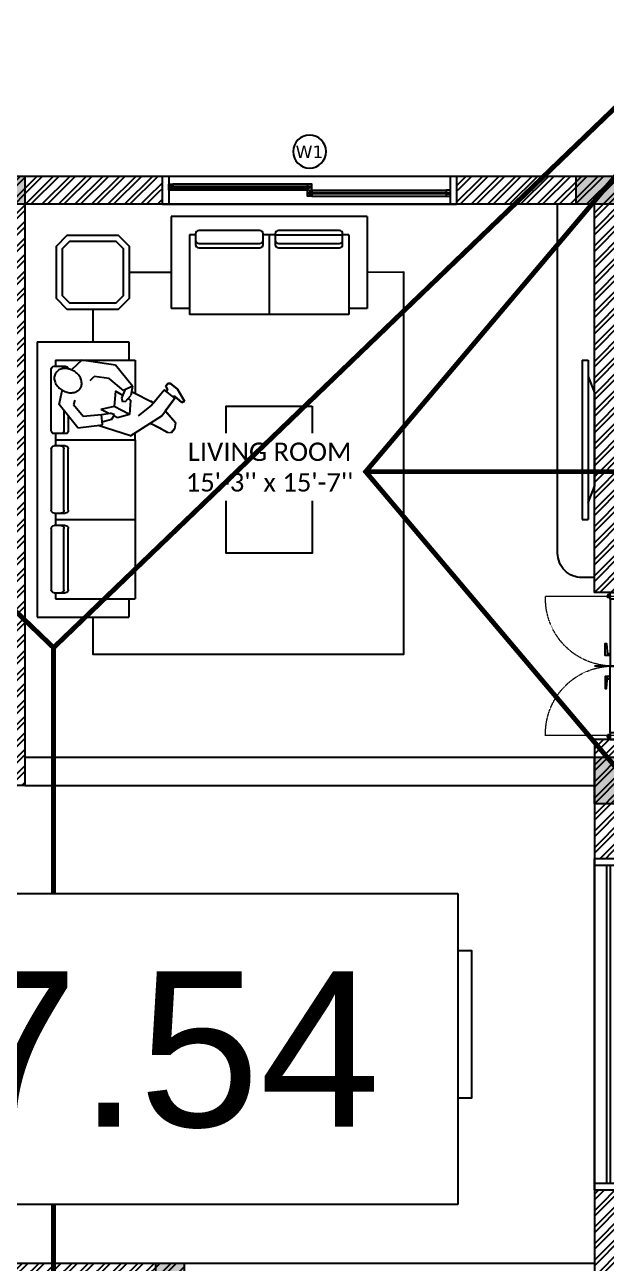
# Model space of a CAD drawing. Header units: millimetres. Extents: x -176651 to 424033, y -469666 to 486614.
# Drawn here: x 166503 to 171250, y 58050 to 68161 of the extents above; entities that cross this region are included whole.
import ezdxf
from ezdxf import colors
from ezdxf.entities.mleader import LeaderData, LeaderLine
from ezdxf.enums import TextEntityAlignment as Align
from ezdxf.math import Vec2, Vec3

# ---------------------------------------------------------------- set-up
doc = ezdxf.new("R2010")
doc.units = ezdxf.units.MM
doc.set_wipeout_variables(frame=1)
doc.linetypes.add('1625_East Villa$0$DASHED', pattern=[0.75, 0.5, -0.25])
doc.linetypes.add('1625E_Roof Plan$0$DASHED', pattern=[0.75, 0.5, -0.25])
for name, color, linetype in [('1625_East Villa$0$ad-Door', 8, 'Continuous'), ('1625_East Villa$0$ad-Elevation 10', 8, 'Continuous'), ('1625_East Villa$0$ad-Furniture', 8, 'Continuous'), ('1625_East Villa$0$ad-Glass Sectionline', 8, 'Continuous'), ('1625_East Villa$0$ad-Text main', 8, 'Continuous'), ('1625_East Villa$0$ad-Text Main_Door&window Label', 8, 'Continuous'), ('1625_East Villa$0$ad-Wall', 8, 'Continuous'), ('1625_East Villa$0$ad-Wall hatch', 8, 'Continuous'), ('1625E_Columns$0$ad-Column', 8, 'Continuous'), ('1625E_Columns$0$ad-Column Hatch', 8, 'Continuous'), ('1625E_Roof Plan$0$ad-Primary Roof', 8, 'Continuous'), ('1625E_Roof Plan$0$ad-Secondary Roof', 8, 'Continuous'), ('ad-Plinth', 8, 'Continuous'), ('Site Levels$0$ad-Lvl-Entance road', 4, 'Continuous'), ('Site Levels$0$ad-Lvl-Plinth', 30, 'Continuous')]:
    doc.layers.add(name, color=color, linetype=linetype)
doc.styles.add('1625_East Villa$0$6 U T S R N_Typical Floor Plan$0$3BHK-E(NB)$0$grid_text', font='verdana.ttf', dxfattribs={"width": 0.9})
doc.styles.add('1625_East Villa$0$New Text Style', font='arial.ttf', dxfattribs={"height": 100})
doc.styles.add('1625_East Villa$0$Standard', font='calibril.ttf')
doc.styles.add('Site Levels$0$Sections_The woods Site plan_Entrances$0$Standard', font='arial.ttf')
doc.styles.add('Site Levels$0$Standard', font='arial.ttf')

# ---------------------------------------------------------------- blocks, each defined once
blk = doc.blocks.new('A$C92fa9908')
at = {"layer": 'ad-Plinth', "ltscale": 5}
blk.add_lwpolyline([(0, 13620), (12120, 13620), (12120, 0), (0, 0), (0, 4745), (2830, 4745), (2830, 8645), (0, 8645)], close=True, dxfattribs=at)
blk = doc.blocks.new('zw$C194')
at = {"layer": 'ad-Plinth', "ltscale": 5}
blk.add_blockref('A$C92fa9908', (-32576, -375454), dxfattribs=at)
blk = doc.blocks.new('1625_East Villa$0$zw$FB80')
at = {"layer": '1625_East Villa$0$ad-Furniture', "ltscale": 0.125}
for p, q in [((-100, -1272), (-100, -2572)), ((-100, -1272), (-50, -1272)), ((-50, -1272), (-50, -2572)), ((-50, -1406), (0, -1540)), ((0, -1540), (0, -2304)), ((-50, -2438), (0, -2304)), ((-100, -2572), (-50, -2572))]:
    blk.add_line(p, q, dxfattribs=at)
blk.add_lwpolyline([(0, -3048), (-100, -3048, -0.414214), (-300, -2848), (-300, 0)], format="xyb", dxfattribs=at)
blk = doc.blocks.new('1625_East Villa$0$zw$A974')
at = {"linetype": 'Continuous'}
for points in [[(211, -300), (300, -211), (300, 211), (211, 300), (-211, 300), (-300, 211), (-300, -211), (-211, -300)], [(190, -250), (250, -190), (250, 190), (190, 250), (-190, 250), (-250, 190), (-250, -190), (-190, -250)]]:
    blk.add_lwpolyline(points, close=True, dxfattribs=at)
blk = doc.blocks.new('1625_East Villa$0$4BHK_A1$0$$0$3Chair')
for p, q in [((0, 1125), (-750, 1125)), ((-750, 1125), (-750, 975)), ((0, 1125), (0, -1125)), ((-150, 975), (-800, 975)), ((-800, 975), (-800, 700)), ((-780, 762), (-640, 933)), ((-640, 933), (-367, 974)), ((-367, 974), (-283, 897)), ((-140, 925), (-230, 925)), ((-150, 975), (-150, 925)), ((-707, 728), (-590, 826)), ((-590, 826), (-467, 840)), ((-433, 809), (-467, 840)), ((-363, 804), (-361, 813)), ((-361, 813), (-358, 822)), ((-358, 822), (-354, 830)), ((-354, 830), (-349, 838)), ((-349, 838), (-344, 847)), ((-344, 847), (-338, 854)), ((-338, 854), (-331, 862)), ((-331, 862), (-324, 869)), ((-324, 869), (-316, 875)), ((-316, 875), (-308, 881)), ((-308, 881), (-299, 887)), ((-299, 887), (-290, 892)), ((-290, 892), (-280, 896)), ((-280, 896), (-271, 900)), ((-271, 900), (-261, 902)), ((-261, 902), (-251, 905)), ((-251, 905), (-241, 906)), ((-241, 906), (-232, 907)), ((-232, 907), (-222, 906)), ((-222, 906), (-213, 906)), ((-213, 906), (-204, 904)), ((-204, 904), (-195, 902)), ((-195, 902), (-187, 899)), ((-187, 899), (-179, 895)), ((-179, 895), (-172, 891)), ((-172, 891), (-166, 885)), ((-166, 885), (-160, 880)), ((-160, 880), (-155, 874)), ((-155, 874), (-150, 867)), ((-150, 867), (-147, 860)), ((-147, 860), (-144, 852)), ((-143, 811), (-145, 802)), ((-144, 852), (-142, 844)), ((-141, 819), (-143, 811)), ((-142, 844), (-141, 836)), ((-141, 836), (-141, 828)), ((-141, 828), (-141, 819)), ((-115, 400), (-115, 900)), ((-1146, 738), (-1203, 641)), ((-1203, 641), (-1146, 738)), ((-1089, 785), (-1146, 738)), ((-1146, 738), (-1089, 785)), ((-1125, 663), (-1038, 733)), ((-1069, 785), (-1089, 785)), ((-1089, 785), (-1069, 785)), ((-1052, 761), (-1069, 785)), ((-1069, 785), (-1052, 761)), ((-1066, 734), (-1052, 761)), ((-1052, 761), (-1066, 734)), ((-1056, 719), (-1066, 734)), ((-1066, 734), (-1056, 721)), ((-1038, 733), (-1056, 719)), ((-951, 627), (-1038, 733)), ((-931, 604), (-1038, 733)), ((-948, 627), (-777, 712)), ((-780, 762), (-707, 728)), ((-780, 762), (-767, 685)), ((-693, 665), (-723, 739)), ((-701, 685), (-640, 722)), ((-640, 722), (-629, 595)), ((-365, 787), (-364, 796)), ((-365, 779), (-365, 787)), ((-364, 771), (-365, 779)), ((-364, 796), (-363, 804)), ((-362, 763), (-364, 771)), ((-359, 755), (-362, 763)), ((-355, 748), (-359, 755)), ((-351, 741), (-355, 748)), ((-346, 735), (-351, 741)), ((-340, 730), (-346, 735)), ((-333, 725), (-340, 730)), ((-326, 720), (-333, 725)), ((-319, 716), (-326, 720)), ((-310, 713), (-319, 716)), ((-302, 711), (-310, 713)), ((-293, 710), (-302, 711)), ((-283, 709), (-293, 710)), ((-274, 709), (-283, 709)), ((-264, 709), (-274, 709)), ((-254, 711), (-264, 709)), ((-245, 713), (-254, 711)), ((-235, 716), (-245, 713)), ((-225, 719), (-235, 716)), ((-216, 723), (-225, 719)), ((-207, 728), (-216, 723)), ((-198, 734), (-207, 728)), ((-182, 612), (-206, 723)), ((-190, 740), (-198, 734)), ((-182, 746), (-190, 740)), ((-175, 753), (-182, 746)), ((-168, 761), (-175, 753)), ((-162, 769), (-168, 761)), ((-156, 777), (-162, 769)), ((-152, 785), (-156, 777)), ((-148, 794), (-152, 785)), ((-145, 802), (-148, 794)), ((-1203, 641), (-1182, 630)), ((-1182, 630), (-1203, 641)), ((-1182, 630), (-1122, 681)), ((-1142, 664), (-1182, 630)), ((-1122, 681), (-1142, 664)), ((-1109, 676), (-1125, 663)), ((-1125, 663), (-1047, 558)), ((-1018, 520), (-1125, 663)), ((-1122, 681), (-1109, 676)), ((-1106, 674), (-1122, 681)), ((-925, 642), (-951, 627)), ((-723, 638), (-767, 685)), ((-763, 648), (-744, 660)), ((-763, 648), (-756, 531)), ((-723, 638), (-700, 635)), ((-700, 635), (-693, 665)), ((-299, 612), (-376, 518)), ((-332, 421), (-182, 612)), ((-309, 649), (-299, 612)), ((-1130, 462), (-1045, 560)), ((-1047, 558), (-1130, 462)), ((-763, 357), (-1018, 520)), ((-931, 604), (-827, 521)), ((-756, 531), (-629, 595)), ((-756, 531), (-656, 504)), ((-656, 504), (-627, 519)), ((-633, 528), (-599, 541)), ((-609, 491), (-633, 528)), ((-629, 595), (-522, 572)), ((-525, 531), (-599, 541)), ((-586, 539), (-522, 572)), ((-535, 447), (-525, 531)), ((-376, 518), (-525, 531)), ((-255, 519), (-255, 400)), ((-220, 564), (-220, 400)), ((-1130, 462), (-1122, 413)), ((-1130, 462), (-1122, 413)), ((-1122, 413), (-1098, 383)), ((-1098, 383), (-1122, 413)), ((-1075, 379), (-938, 453)), ((-1019, 411), (-1075, 379)), ((-1019, 411), (-938, 453)), ((-938, 453), (-925, 450)), ((-763, 357), (-499, 441)), ((-609, 491), (-532, 467)), ((-332, 421), (-535, 447)), ((-1098, 383), (-1075, 379)), ((-1075, 379), (-1098, 383)), ((-150, 325), (-800, 325)), ((-800, 325), (-800, -325)), ((-230, 375), (-140, 375)), ((-150, 375), (-150, 275)), ((-255, -250), (-255, 250)), ((-230, 275), (-140, 275)), ((-220, -250), (-220, 250)), ((-115, 250), (-115, -250)), ((-140, -275), (-230, -275)), ((-150, -275), (-150, -375)), ((-150, -325), (-800, -325)), ((-255, -900), (-255, -400)), ((-230, -375), (-140, -375)), ((-220, -900), (-220, -400)), ((-115, -400), (-115, -900)), ((-150, -975), (-800, -975)), ((-750, -975), (-750, -1125)), ((-140, -925), (-230, -925)), ((-150, -925), (-150, -975)), ((0, -1125), (-750, -1125))]:
    blk.add_line(p, q)
for points in [[(-800, 325), (-800, 380)], [(-800, -325), (-800, -975)]]:
    blk.add_lwpolyline(points)
for centre, start, end in [((-230, 900), 90, 171.3158), ((-195, 900), 90, 165.5805), ((-140, 900), 0, 90), ((-230, 400), 180, 270), ((-195, 400), 180, 270), ((-140, 400), 270, 0), ((-230, 250), 90, 180), ((-195, 250), 90, 180), ((-140, 250), 0, 90), ((-230, -250), 180, 270), ((-195, -250), 180, 270), ((-140, -250), 270, 0), ((-230, -400), 90, 180), ((-195, -400), 90, 180), ((-140, -400), 0, 90), ((-230, -900), 180, 270), ((-195, -900), 180, 270), ((-140, -900), 270, 0)]:
    blk.add_arc(centre, 25, start, end)
blk = doc.blocks.new('1625_East Villa$0$ad_Sofa 2 seaters')
for p, q in [((0, 800), (750, 800)), ((0, 800), (0, -800)), ((750, 800), (750, 650)), ((150, 650), (800, 650)), ((150, 650), (150, 600)), ((800, 650), (800, -650)), ((115, 575), (115, 75)), ((230, 600), (140, 600)), ((150, 50), (150, 600)), ((220, 75), (220, 575)), ((255, 75), (255, 575)), ((140, 50), (230, 50)), ((150, 50), (150, -50)), ((150, 0), (800, 0)), ((150, 0), (800, 0)), ((115, -75), (115, -575)), ((230, -50), (140, -50)), ((220, -575), (220, -75)), ((255, -575), (255, -75)), ((140, -600), (230, -600)), ((150, -600), (150, -650)), ((150, -650), (800, -650)), ((750, -650), (750, -800)), ((0, -800), (750, -800))]:
    blk.add_line(p, q)
for centre, start, end in [((140, 575), 90, 180), ((195, 575), 0, 90), ((230, 575), 0, 90), ((140, 75), 180, 270), ((195, 75), 270, 0), ((230, 75), 270, 0), ((140, -75), 90, 180), ((195, -75), 0, 90), ((230, -75), 0, 90), ((140, -575), 180, 270), ((195, -575), 270, 0), ((230, -575), 270, 0)]:
    blk.add_arc(centre, 25, start, end)
blk = doc.blocks.new('1625_East Villa$0$zw$BD1E')
at = {"layer": '1625_East Villa$0$ad-Furniture'}
for points in [[(555, -3373), (555, -3673), (3095, -3673), (3095, -555), (2795, -556)], [(855, -555), (1195, -555)], [(555, -855), (555, -1122)]]:
    blk.add_lwpolyline(points, dxfattribs=at)
blk.add_lwpolyline([(2345, -1647), (2345, -2847), (1645, -2847), (1645, -1647)], close=True, dxfattribs=at)
for name, p, rotation in [('1625_East Villa$0$ad_Sofa 2 seaters', (1995, -100), 270.0000000000001), ('1625_East Villa$0$zw$A974', (555, -555), 180)]:
    blk.add_blockref(name, p, dxfattribs=dict(at, rotation=rotation))
at = {"layer": '1625_East Villa$0$ad-Furniture', "xscale": -1}
blk.add_blockref('1625_East Villa$0$4BHK_A1$0$$0$3Chair', (100, -2247), dxfattribs=at)
blk = doc.blocks.new('1625_East Villa$0$zw$140E')
at = {"layer": '1625_East Villa$0$ad-Furniture', "linetype": 'ByBlock'}
for p, q in [((-293, 182), (-294, 163)), ((-259, 194), (-293, 182)), ((-283, 180), (-283, 180)), ((-223, 225), (-259, 194)), ((-212, 242), (-223, 225)), ((-183, 246), (-214, 223)), ((-188, 256), (-212, 242)), ((-155, 289), (-188, 256)), ((-164, 242), (-161, 204)), ((-142, 246), (-155, 289)), ((-136, 237), (-142, 246)), ((-112, 210), (-136, 237)), ((-88, 177), (-112, 210)), ((-66, 144), (-88, 177)), ((-402, 118), (-435, 104)), ((-435, 104), (-427, 85)), ((-435, 104), (-435, 104)), ((-427, 85), (-413, 61)), ((-413, 61), (-404, 61)), ((-404, 61), (-397, 49)), ((-383, 123), (-402, 118)), ((-397, 49), (-389, 37)), ((-389, 37), (-375, 16)), ((-370, 130), (-383, 123)), ((-375, 16), (-370, -5)), ((-375, 16), (-375, 16)), ((-350, 137), (-370, 130)), ((-318, 149), (-350, 137)), ((-350, 137), (-302, 125)), ((-294, 163), (-318, 149)), ((-318, 149), (-309, 147)), ((-309, 147), (-290, 142)), ((-302, 125), (-293, 132)), ((-245, 75), (-280, 92)), ((-217, 77), (-245, 75)), ((-245, 75), (-212, 49)), ((-193, 54), (-217, 77)), ((-212, 49), (-198, 37)), ((-198, 37), (-176, 1)), ((-133, 14), (-193, 54)), ((-176, 1), (-169, -10)), ((-28, 96), (-66, 144)), ((-17, 18), (-52, 35)), ((0, 4), (-43, -15)), ((-17, 56), (-28, 96)), ((-19, 47), (-17, 56)), ((-12, 37), (-19, 47)), ((21, 18), (-12, 37)), ((-12, -13), (30, 9)), ((30, 9), (21, 18)), ((-370, -5), (-347, -29)), ((-347, -29), (-340, -51)), ((-347, -29), (-347, -29)), ((-340, -51), (-332, -58)), ((-332, -58), (-326, -69)), ((-326, -69), (-312, -93)), ((-312, -93), (-297, -115)), ((-297, -115), (-290, -126)), ((-290, -126), (-250, -174)), ((-250, -174), (-237, -157)), ((-237, -157), (-226, -150)), ((-226, -150), (-204, -134)), ((-204, -134), (-183, -119)), ((-183, -119), (-176, -93)), ((-183, -119), (-166, -96)), ((-176, -93), (-174, -74)), ((-174, -74), (-160, -58)), ((-166, -96), (-155, -77)), ((-141, -62), (-155, -77)), ((-155, -77), (-123, -74)), ((-126, -46), (-141, -62)), ((-123, -74), (-112, -67)), ((-112, -67), (-98, -43)), ((-98, -43), (-55, -24)), ((-55, -24), (-12, -13))]:
    blk.add_line(p, q, dxfattribs=at)
blk = doc.blocks.new('1625_East Villa$0$zw$B417')
at = {"layer": '1625_East Villa$0$ad-Furniture', "lineweight": 5, "ltscale": 1.8, "transparency": 33554559}
h = blk.add_hatch(color=33, dxfattribs=at)
h.dxf.hatch_style = 1
h.set_gradient(color1=(204, 153, 102), color2=(153, 114, 0), tint=0.11)
h.paths.add_polyline_path([(-640, 300), (-700, 300), (-700, -300), (-640, -300)])
h = blk.add_hatch(color=33, dxfattribs=at)
h.dxf.hatch_style = 1
h.set_gradient(color1=(204, 153, 102), color2=(153, 114, 0), tint=0.11)
h.paths.add_polyline_path([(640, 300), (-640, 300), (-640, 254), (-630, 254), (-630, 290), (630, 290), (630, 254), (640, 254)])
h.paths.add_polyline_path([(-630, 228), (-640, 228), (-640, -228), (-630, -228)])
h.paths.add_polyline_path([(-630, -254), (-640, -254), (-640, -300), (640, -300), (640, -254), (630, -254), (630, -290), (-630, -290)])
h.paths.add_polyline_path([(640, 228), (630, 228), (630, -228), (640, -228)])
h = blk.add_hatch(color=33, dxfattribs=at)
h.dxf.hatch_style = 1
h.set_gradient(color1=(204, 153, 102), color2=(153, 114, 0), tint=1)
h.paths.add_polyline_path([(630, 228), (615, 228), (615, 254), (630, 254), (630, 290), (-630, 290), (-630, 254), (-615, 254), (-615, 228), (-630, 228), (-630, -228), (-615, -228), (-615, -254), (-630, -254), (-630, -290), (630, -290), (630, -254), (615, -254), (615, -228), (630, -228)])
at = {"layer": '1625_East Villa$0$ad-Furniture', "lineweight": 5, "ltscale": 0.1, "transparency": 33554585}
h = blk.add_hatch(dxfattribs=at)
h.set_pattern_fill('ANSI36', color=33, scale=150)
h.set_pattern_definition([(45, (-630, -90), (9.9437, 36.4602), [46.875, -9.375, 0, -9.375])])
h.paths.add_polyline_path([(-630, -228), (-615, -228), (-615, -254), (-630, -254), (-630, -290), (630, -290), (630, -54), (615, -54), (615, -28), (630, -28), (630, 228), (615, 228), (615, 254), (630, 254), (630, 290), (-630, 290), (-630, 254), (-615, 254), (-615, 228), (-630, 228)])
at = {"layer": '1625_East Villa$0$ad-Furniture', "lineweight": 5, "ltscale": 1.8, "transparency": 33554559}
h = blk.add_hatch(color=33, dxfattribs=at)
h.dxf.hatch_style = 1
h.set_gradient(color1=(204, 153, 102), color2=(153, 114, 0), tint=0.11)
h.paths.add_polyline_path([(700, 300), (640, 300), (640, -300), (700, -300)])
at = {"layer": '1625_East Villa$0$ad-Furniture', "lineweight": 13, "ltscale": 1.8}
for p, q in [((-700, 300), (-700, -300)), ((700, 300), (-700, 300)), ((-640, 300), (-640, -300)), ((640, -300), (640, 300)), ((700, -300), (700, 300)), ((-700, -300), (700, -300))]:
    blk.add_line(p, q, dxfattribs=at)
at = {"layer": '1625_East Villa$0$ad-Furniture', "lineweight": 5, "ltscale": 1.8}
for points in [[(-640, 254), (-615, 254), (-615, 228), (-640, 228)], [(640, 254), (615, 254), (615, 228), (640, 228)], [(-640, -254), (-615, -254), (-615, -228), (-640, -228)], [(640, -254), (615, -254), (615, -228), (640, -228)]]:
    blk.add_lwpolyline(points, close=True, dxfattribs=at)
for points in [[(630, 254), (630, 290), (-630, 290), (-630, 254)], [(-630, 228), (-630, -228)], [(630, -228), (630, 228)], [(-630, -254), (-630, -290), (630, -290), (630, -254)]]:
    blk.add_lwpolyline(points, dxfattribs=at)
for centre in [(-627, 241), (627, 241), (-627, -241), (627, -241)]:
    blk.add_circle(centre, 8.08, dxfattribs=at)
at = {"layer": '1625_East Villa$0$ad-Furniture', "xscale": 0.5837352507875139, "yscale": 0.5837352507875139, "zscale": 0.5837352507875139, "rotation": 350.4651055958084}
for p in [(-220, -176), (461, -203), (-355, -212), (552, -226)]:
    blk.add_blockref('1625_East Villa$0$zw$140E', p, dxfattribs=at)
at = {"layer": '1625_East Villa$0$ad-Furniture', "insert": (44, -10), "char_height": 50, "width": 284.46, "attachment_point": 5, "rotation": 270, "style": '1625_East Villa$0$Standard'}
blk.add_mtext('SWING', dxfattribs=at)
blk = doc.blocks.new('1625_East Villa$0$$0$Chair')
for p, q in [((200, 238), (0, 238)), ((0, 238), (0, -237)), ((200, -237), (200, 238)), ((152, 190), (0, 190)), ((152, -190), (152, 190)), ((0, -190), (152, -190)), ((0, -237), (200, -237))]:
    blk.add_line(p, q)
blk = doc.blocks.new('1625_East Villa$0$$0$D.Table')
at = {"layer": '1625_East Villa$0$ad-Furniture'}
blk.add_lwpolyline([(-1062, 600), (1062, 600), (1062, -600), (-1062, -600)], close=True, dxfattribs=at)
at = {"layer": '1625_East Villa$0$ad-Furniture', "xscale": -1}
for p, rotation in [((-625, 600), 270), ((0, -600), 89.99999999999993), ((625, -600), 89.99999999999993)]:
    blk.add_blockref('1625_East Villa$0$$0$Chair', p, dxfattribs=dict(at, rotation=rotation))
at = {"layer": '1625_East Villa$0$ad-Furniture'}
for p, rotation in [((0, 600), 90), ((625, 600), 90), ((-625, -600), 270)]:
    blk.add_blockref('1625_East Villa$0$$0$Chair', p, dxfattribs=dict(at, rotation=rotation))
blk = doc.blocks.new('1625_East Villa$0$zw$D46D')
at = {"layer": '1625_East Villa$0$ad-Furniture', "linetype": '1625_East Villa$0$DASHED'}
for points in [[(7240, 8875), (11890, 8875)], [(7240, 8645), (11890, 8645)], [(8540, 4745), (11890, 4745)]]:
    blk.add_lwpolyline(points, dxfattribs=at)
at = {"layer": '1625_East Villa$0$ad-Furniture'}
for name, p in [('1625_East Villa$0$zw$FB80', (11890, 13390)), ('1625_East Villa$0$zw$BD1E', (7240, 13390))]:
    blk.add_blockref(name, p, dxfattribs=at)
at = {"layer": '1625_East Villa$0$ad-Furniture', "xscale": -1, "rotation": 180}
blk.add_blockref('1625_East Villa$0$$0$D.Table', (9827, 6695), dxfattribs=at)
at = {"layer": '1625_East Villa$0$ad-Furniture', "rotation": 90}
blk.add_blockref('1625_East Villa$0$zw$B417', (7275, 6695), dxfattribs=at)
blk = doc.blocks.new('1625_East Villa$0$6 U T S R N_Typical Floor Plan$0$ad_Window Tag')
blk.add_circle((0, 0), 150)
at = {"style": '1625_East Villa$0$6 U T S R N_Typical Floor Plan$0$3BHK-E(NB)$0$grid_text', "width": 0.9}
blk.add_attdef('D1', text='', height=125, dxfattribs=at).set_placement((0, 0), align=Align.MIDDLE_CENTER)
blk = doc.blocks.new('1625_East Villa$0$zw$3849')
at = {"layer": '1625_East Villa$0$ad-Text Main_Door&window Label'}
ref = blk.add_blockref('1625_East Villa$0$6 U T S R N_Typical Floor Plan$0$ad_Window Tag', (9565, 13820), dxfattribs=dict(at, xscale=-0.9, yscale=0.9, zscale=0.9))
ref.add_attrib('D1', 'W1', dxfattribs={"height": 101.2, "rotation": 1800, "style": '1625_East Villa$0$6 U T S R N_Typical Floor Plan$0$3BHK-E(NB)$0$grid_text'}).set_placement((9564, 13818), align=Align.MIDDLE_CENTER)
at = {"layer": '1625_East Villa$0$ad-Text main', "char_height": 150, "width": 1741.29, "attachment_point": 5, "style": '1625_East Villa$0$Standard', "bg_fill": 2}
for s, insert in [("LIVING ROOM\\P15'-3'' x 15'-7''", (9239, 11244)), ("DINING\\P15'-3'' x 12'-10''", (9825, 6688))]:
    blk.add_mtext(s, dxfattribs=dict(at, insert=insert))
blk = doc.blocks.new('1625_East Villa$0$zw$7F57')
at = {"layer": '1625_East Villa$0$ad-Text main', "insert": (294, 7), "char_height": 80, "width": 631.6, "attachment_point": 5, "rotation": 90, "style": '1625_East Villa$0$Standard'}
blk.add_mtext('JAALI WALL', dxfattribs=at)
blk.add_wipeout([(230, 1350), (230, -1350), (0, -1350), (0, 1350)]).dxf.layer = '1625_East Villa$0$ad-Elevation 10'
at = {"layer": '1625_East Villa$0$ad-Elevation 10'}
for points in [[(0, 1300), (230, 1300), (230, 1350), (0, 1350)], [(0, -1300), (0, -1350), (230, -1350), (230, -1300)]]:
    blk.add_lwpolyline(points, close=True, dxfattribs=at)
for points in [[(0, -1350), (0, 1350)], [(230, -1350), (230, 1350)], [(100, 1300), (100, -1300)], [(130, 1300), (130, -1300)]]:
    blk.add_lwpolyline(points, dxfattribs=at)
blk = doc.blocks.new('*U174')
for p, q in [((28, -131), (28, -94)), ((496, -27), (496, -50)), ((496, -123), (496, -100)), ((704, -27), (704, -50)), ((704, -123), (704, -100)), ((1172, -131), (1172, -94)), ((9, -112), (46, -112)), ((1191, -112), (1154, -112))]:
    blk.add_line(p, q)
at = {"color": 8, "lineweight": 0}
for p, q in [((32, -57), (32, -629)), ((1168, -57), (1168, -629))]:
    blk.add_line(p, q, dxfattribs=at)
for points in [[(55, -100), (0, -100), (0, 0), (75, 0), (75, -50), (55, -50)], [(1145, -100), (1200, -100), (1200, 0), (1125, 0), (1125, -50), (1145, -50)], [(55, -100), (600, -100), (600, -50), (55, -50)], [(1145, -100), (600, -100), (600, -50), (1145, -50)]]:
    blk.add_lwpolyline(points, close=True)
for points in [[(514, -50), (514, -7), (416, -7), (416, -19), (514, -28)], [(514, -100), (514, -143), (416, -143), (416, -131), (514, -122)], [(686, -50), (686, -7), (784, -7), (784, -19), (686, -28)], [(686, -100), (686, -143), (784, -143), (784, -131), (686, -122)]]:
    blk.add_lwpolyline(points)
for centre in [(28, -112), (1172, -112)]:
    blk.add_circle(centre, 12.3)
at = {"color": 8, "linetype": '1625_East Villa$0$DASHED', "lineweight": 0}
for centre, start, end in [((49, -78), 268.1881, 1.8119), ((1151, -78), 178.1881, 271.8119)]:
    blk.add_arc(centre, 551, start, end, dxfattribs=at)
at = {"layer": '1625_East Villa$0$ad-Text Main_Door&window Label'}
blk.add_line((600, 125), (600, -230), dxfattribs=at)
blk.add_circle((600, 245), 120, dxfattribs=at)
at = {"layer": '1625_East Villa$0$ad-Text Main_Door&window Label', "style": '1625_East Villa$0$New Text Style'}
blk.add_attdef('D1', text='', height=100, dxfattribs=at).set_placement((600, 245), align=Align.MIDDLE_CENTER)
blk = doc.blocks.new('1625_East Villa$0$$ZCDB_AUDIT_GENERATED_C77D')
blk.add_wipeout([(0, 230), (2400, 230), (2400, 0), (0, 0)]).dxf.layer = '1625_East Villa$0$ad-Elevation 10'
at = {"layer": '1625_East Villa$0$ad-Elevation 10'}
for points in [[(2400, 230), (0, 230)], [(2400, 0), (0, 0)]]:
    blk.add_lwpolyline(points, dxfattribs=at)
for points in [[(50, 0), (50, 230), (0, 230), (0, 0)], [(2350, 0), (2400, 0), (2400, 230), (2350, 230)], [(85, 83), (85, 65), (50, 65), (50, 115), (85, 115), (85, 97), (63, 97), (63, 83)], [(1217.5, 133), (1217.5, 115), (1182.5, 115), (1182.5, 165), (1217.5, 165), (1217.5, 147), (1195.5, 147), (1195.5, 133)], [(1182.5, 83), (1182.5, 65), (1217.5, 65), (1217.5, 115), (1182.5, 115), (1182.5, 97), (1204.5, 97), (1204.5, 83)], [(2315, 133), (2315, 115), (2350, 115), (2350, 165), (2315, 165), (2315, 147), (2337, 147), (2337, 133)]]:
    blk.add_lwpolyline(points, close=True, dxfattribs=at)
at = {"layer": '1625_East Villa$0$ad-Glass Sectionline'}
for points in [[(1182.5, 115), (85, 115)], [(1217.5, 165), (2315, 165)], [(1217.5, 115), (2315, 115)], [(1182.5, 65), (85, 65)]]:
    blk.add_lwpolyline(points, dxfattribs=at)
for points in [[(1200, 145), (2335, 145), (2335, 135), (1200, 135)], [(1200, 95), (65, 95), (65, 85), (1200, 85)]]:
    blk.add_lwpolyline(points, close=True, dxfattribs=at)
blk = doc.blocks.new('*U168')
blk.add_blockref('1625_East Villa$0$$ZCDB_AUDIT_GENERATED_C77D', (0, 0))
blk = doc.blocks.new('1625_East Villa$0$zw$42B5')
at = {"layer": '1625_East Villa$0$ad-Wall hatch', "transparency": 33554610}
h = blk.add_hatch(dxfattribs=at)
h.set_pattern_fill('ANSI32', color=256, scale=10)
h.set_pattern_definition([(45, (-1040635.14, 674820.02), (-67.351921, 67.351921), []), (45, (-1040590.24, 674820.02), (-67.351921, 67.351921), [])])
h.paths.add_polyline_path([(12120, 13620), (12120, 10220), (11890, 10220), (11890, 13390), (7240, 13390), (7240, 8645), (4245, 8645), (4245, 8875), (4445, 8875), (4445, 9370), (4560, 9370), (4560, 8760), (7010, 8760), (7010, 10500), (6360, 10500), (6360, 10615), (7010, 10615), (7010, 13390), (4560, 13390), (4560, 10615), (5560, 10615), (5560, 10500), (4445, 10500), (4445, 13390), (230, 13390), (230, 8875), (3345, 8875), (3345, 8645), (3060, 8645), (3060, 4745), (3345, 4745), (3345, 4515), (230, 4515), (230, 230), (4995, 230), (4995, 3130), (6060, 3130), (6060, 3015), (5110, 3015), (5110, 230), (8310, 230), (8310, 3015), (6860, 3015), (6860, 3130), (8310, 3130), (8310, 4630), (5110, 4630), (5110, 3930), (4995, 3930), (4995, 4515), (4245, 4515), (4245, 4745), (8540, 4745), (8540, 230), (9240, 230), (9240, 0), (0, 0), (0, 4745), (2830, 4745), (2830, 8645), (0, 8645), (0, 13620)])
h = blk.add_hatch(dxfattribs=at)
h.set_pattern_fill('ANSI32', color=256, scale=10)
h.set_pattern_definition([(45, (411299.33, 102900.03), (-67.35192, 67.35192), []), (45, (411344.235, 102900.03), (-67.35192, 67.35192), [])])
h.paths.add_polyline_path([(12120, 0), (12120, 9020), (11890, 9020), (11890, 230), (10090, 230), (10090, 0)])
at = {"layer": '1625_East Villa$0$ad-Door', "ltscale": 5}
ref = blk.add_blockref('*U174', (12120, 9020), dxfattribs=dict(at, xscale=-1, rotation=270))
ref.add_attrib('D1', 'MD', dxfattribs={"layer": '1625_East Villa$0$ad-Text Main_Door&window Label', "height": 100, "rotation": 1170, "style": '1625_East Villa$0$New Text Style'}).set_placement((12365, 9620), align=Align.MIDDLE_CENTER)
at = {"xscale": -1}
blk.add_blockref('*U168', (10765, 13390), dxfattribs=at)
blk.add_blockref('1625_East Villa$0$zw$7F57', (11890, 6695))
at = {"layer": '1625_East Villa$0$ad-Wall'}
for points in [[(12120, 10220), (11890, 10220), (11890, 13390), (7240, 13390), (7240, 8645), (4245, 8645)], [(4245, 4515), (4245, 4745), (8540, 4745), (8540, 230)], [(0, 0), (0, 4745), (2830, 4745), (2830, 8645), (0, 8645), (0, 13620), (12120, 13620)]]:
    blk.add_lwpolyline(points, dxfattribs=at)
blk.add_lwpolyline([(12120, 0), (12120, 9020), (11890, 9020), (11890, 230), (10090, 230), (10090, 0)], close=True, dxfattribs=at)
blk = doc.blocks.new('1625E_Roof Plan')
at = {"layer": '1625E_Roof Plan$0$ad-Primary Roof', "linetype": '1625E_Roof Plan$0$DASHED', "ltscale": 2, "const_width": 40}
blk.add_lwpolyline([(12570, 14670), (2380, 14670), (7475, 9770)], close=True, dxfattribs=at)
blk.add_lwpolyline([(7475, 9770), (7475, 2255)], dxfattribs=at)
at = {"layer": '1625E_Roof Plan$0$ad-Secondary Roof', "linetype": '1625E_Roof Plan$0$DASHED', "ltscale": 2, "const_width": 40}
blk.add_lwpolyline([(12570, 8195), (10023, 11207), (12570, 14220), (13950, 14220), (13950, 8195)], close=True, dxfattribs=at)
blk.add_lwpolyline([(13138, 11207), (10023, 11207)], dxfattribs=at)
blk = doc.blocks.new('1625E_Columns$0$zw$6AA0')
at = {"layer": '1625E_Columns$0$ad-Column Hatch', "transparency": 33554687}
h = blk.add_hatch(color=256, dxfattribs=at)
h.dxf.hatch_style = 1
h.paths.add_polyline_path([(0, -230), (380, -230), (380, 0), (0, 0)])
at = {"layer": '1625E_Columns$0$ad-Column'}
blk.add_lwpolyline([(0, -230), (380, -230), (380, 0), (0, 0)], close=True, dxfattribs=at)
blk = doc.blocks.new('1625E_Columns')
at = {"layer": '1625E_Columns$0$ad-Column'}
for p, xscale, rotation in [((7240, 13620), -1, 359.9999999999997), ((12120, 13620), -1, 359.9999999999997), ((11890, 8875), -1.000000000000001, 90), ((8310, 4745), -1.000000000000001, 90)]:
    blk.add_blockref('1625E_Columns$0$zw$6AA0', p, dxfattribs=dict(at, xscale=xscale, rotation=rotation))
blk = doc.blocks.new('1625_East Villa')
at = {"layer": '1625_East Villa$0$ad-Furniture'}
blk.add_blockref('1625_East Villa$0$zw$D46D', (0, 0), dxfattribs=at)
at = {"layer": '1625_East Villa$0$ad-Text main'}
blk.add_blockref('1625_East Villa$0$zw$3849', (0, 0), dxfattribs=at)
at = {"layer": '1625_East Villa$0$ad-Wall'}
blk.add_blockref('1625_East Villa$0$zw$42B5', (0, 0), dxfattribs=at)
for name in ['1625E_Roof Plan', '1625E_Columns']:
    blk.add_blockref(name, (0, 0))
blk = doc.blocks.new("All Plot's Villa Plans")
at = {"ltscale": 5}
blk.add_blockref('1625_East Villa', (159263, 53305), dxfattribs=at)
blk = doc.blocks.new('Site Levels$0$zw$63CD')
at = {"layer": 'Site Levels$0$ad-Lvl-Plinth', "insert": (172677, -39629), "char_height": 1269.98, "width": 5416.27, "attachment_point": 5, "style": 'Site Levels$0$Sections_The woods Site plan_Entrances$0$Standard', "bg_fill": 19, "box_fill_scale": 1.5, "bg_fill_color": 257, "bg_fill_transparency": 0}
blk.add_mtext('\\pxt4;497.54', dxfattribs=at)
blk = doc.blocks.new('Site Levels$0$zw$1B0B')
at = {"layer": 'Site Levels$0$ad-Lvl-Entance road'}
ml = blk.add_multileader_mtext('Standard', dxfattribs=at)
ml.set_content('{\\fArial|b1|i0|c0|p34;496.79}', color=256, style='Site Levels$0$Standard')
ml.set_leader_properties()
ml.build(insert=Vec2(0, 0))
ml.multileader.update_dxf_attribs({"has_text_frame": 1, "arrow_head_size": 1219, "scale": 12})
ctx = ml.context
ctx.base_point, ctx.scale, ctx.char_height, ctx.arrow_head_size, ctx.landing_gap_size, ctx.plane_origin = Vec3(214468, -30336), 12, 1219.19, 1219, 610, Vec3(222625, -35056)
ctx.text_align_type = 2
notes = []
notes.append((ctx, [(0, (1, 1, 0), (221631, -30336), (-1, 0), 845, [(0, [(222625, -35056)], 0, [])])]))
ctx.mtext.insert, ctx.mtext.width, ctx.mtext.defined_height, ctx.mtext.alignment, ctx.mtext.flow_direction = Vec3(220176, -29716), 5138.49, 1392, 3, 5
ctx.mtext.has_bg_fill, ctx.mtext.bg_color, ctx.mtext.bg_scale_factor, ctx.mtext.bg_transparency, ctx.mtext.use_window_bg_color = 1, -1027028792, 1.5, 0, 1
for ctx, leaders in notes:
    for number, flags, end, landing, length, lines in leaders:
        leader = LeaderData()
        leader.index, (leader.has_last_leader_line, leader.has_dogleg_vector, leader.attachment_direction) = number, flags
        leader.last_leader_point, leader.dogleg_vector, leader.dogleg_length = Vec3(end), Vec3(landing), length
        for number, points, colour, breaks in lines:
            line = LeaderLine()
            line.index, line.vertices, line.color, line.breaks = number, Vec3.list(points), colors.encode_raw_color(colour), breaks
            leader.lines.append(line)
        ctx.leaders.append(leader)
blk = doc.blocks.new('Site Levels')
at = {"layer": 'Site Levels$0$ad-Lvl-Entance road', "ltscale": 5}
blk.add_blockref('Site Levels$0$zw$1B0B', (-5983, 99419), dxfattribs=at)
at = {"layer": 'Site Levels$0$ad-Lvl-Plinth', "ltscale": 5}
blk.add_blockref('Site Levels$0$zw$63CD', (-5983, 99419), dxfattribs=at)

msp = doc.modelspace()

# ---------------------------------------------------------------- block references
at = {"ltscale": 5}
msp.add_blockref("All Plot's Villa Plans", (0, 0), dxfattribs=at)

# ---------------------------------------------------------------- next in the draw order: block references
msp.add_blockref('zw$C194', (191839, 428759), dxfattribs=at)

# ---------------------------------------------------------------- next in the draw order: block references
msp.add_blockref('Site Levels', (0, 0), dxfattribs=at)

doc.saveas('drawing.dxf')
